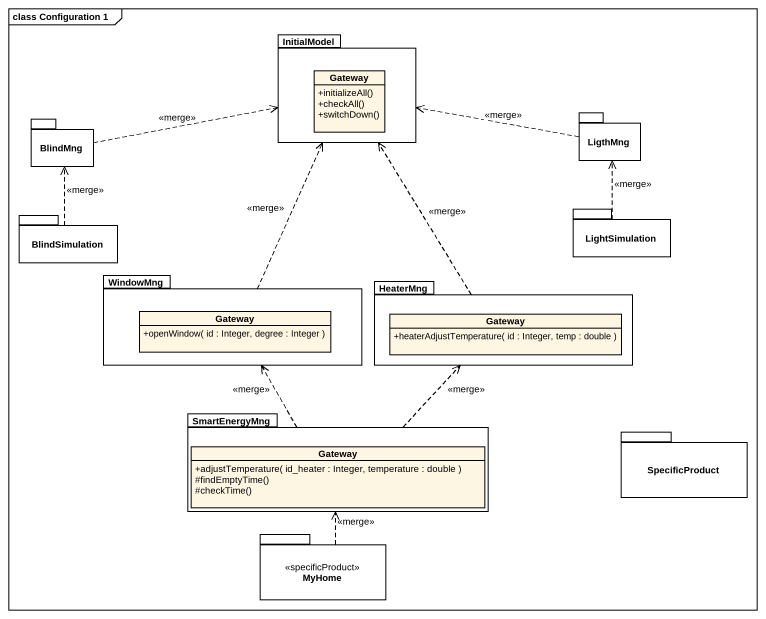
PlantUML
@startuml
mainframe class Configuration 1
hide circle
hide empty members
skinparam classAttributeIconSize 0
package InitialModel #FFFFFF {
  class Gateway {
    +initializeAll()
    +checkAll()
    +switchDown()
  }
}
package BlindMng #FFFFFF {
}
package LigthMng #FFFFFF {
}
package BlindSimulation #FFFFFF {
}
package LightSimulation #FFFFFF {
}
package WindowMng #FFFFFF {
  class "Gateway" as Gateway_2 {
    +openWindow( id : Integer, degree : Integer )
  }
}
package HeaterMng #FFFFFF {
  class "Gateway" as Gateway_3 {
    +heaterAdjustTemperature( id : Integer, temp : double )
  }
}
package SmartEnergyMng #FFFFFF {
  class "Gateway" as Gateway_4 {
    +adjustTemperature( id_heater : Integer, temperature : double )
    #findEmptyTime()
    #checkTime()
  }
}
package SpecificProduct #FFFFFF {
}
package MyHome <<specificProduct>> #FFFFFF {
}
BlindMng .right.> InitialModel : <<merge>>
LigthMng .left.> InitialModel : <<merge>>
BlindSimulation .up.> BlindMng : <<merge>>
LightSimulation .up.> LigthMng : <<merge>>
WindowMng .up.> InitialModel : <<merge>>
HeaterMng .up.> InitialModel : <<merge>>
SmartEnergyMng .up.> WindowMng : <<merge>>
SmartEnergyMng .up.> HeaterMng : <<merge>>
MyHome .up.> SmartEnergyMng : <<merge>>
@enduml
